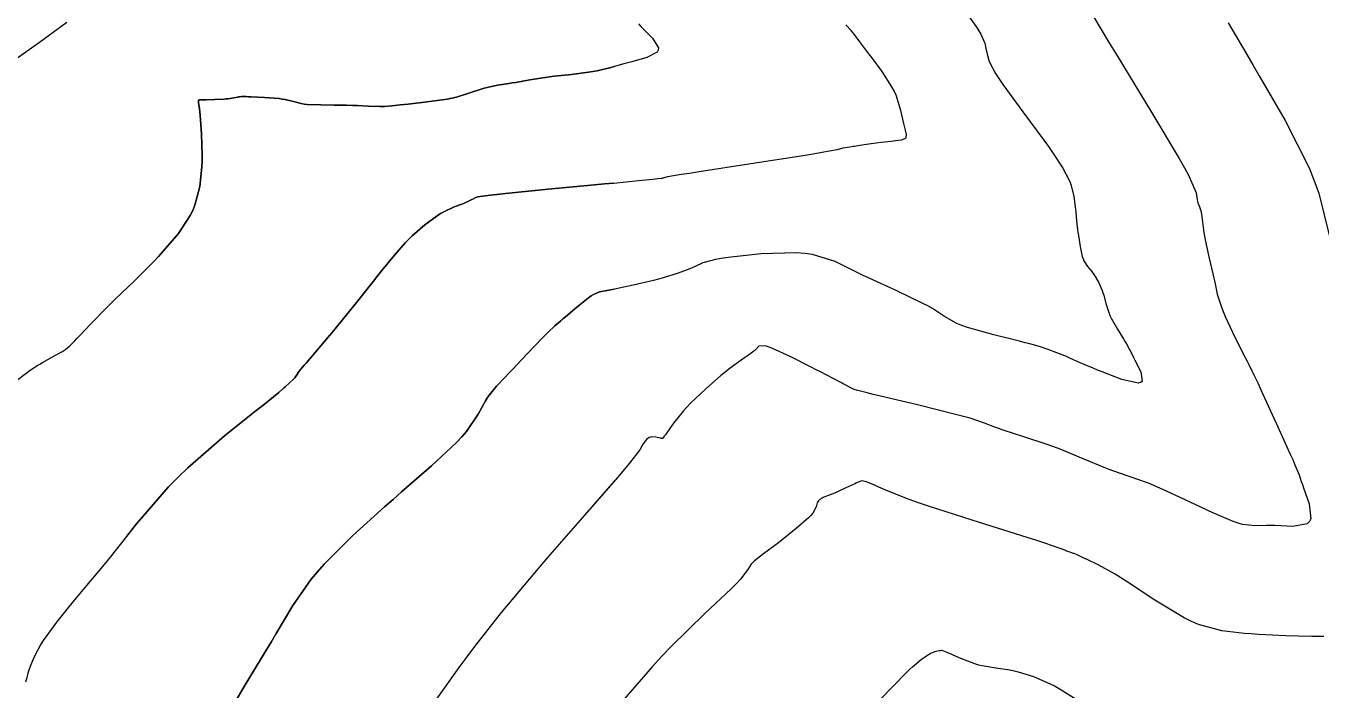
# Model space of a CAD drawing. Header units: metres. Extents: x 837477 to 838477, y 1189014 to 1191014.
# Drawn here: x 837814.6 to 837947.4, y 1189568 to 1189636.1 of the extents above; entities that cross this region are included whole.
import ezdxf

# ---------------------------------------------------------------- set-up
doc = ezdxf.new("R2010")
doc.units = ezdxf.units.M
doc.header["$LTSCALE"] = 0.3
doc.layers.add('COTAS 10', color=1, linetype='Continuous')

msp = doc.modelspace()

# ---------------------------------------------------------------- linework, layer by layer
at = {"layer": 'COTAS 10'}
for points, elevation in [([(837910.916, 1189637.607), (837912.076, 1189635.96), (837912.31, 1189635.585), (837912.507, 1189635.245), (837912.907, 1189634.307), (837913.071, 1189633.592), (837913.119, 1189633.392), (837913.169, 1189633.191), (837913.359, 1189632.458), (837914.009, 1189631.214), (837914.348, 1189630.691), (837914.756, 1189630.091), (837916.807, 1189627.277), (837918.961, 1189624.375), (837919.434, 1189623.719), (837919.855, 1189623.126), (837920.931, 1189621.52), (837921.546, 1189620.348), (837921.676, 1189620.031), (837921.788, 1189619.716), (837922.047, 1189618.603), (837922.179, 1189617.554), (837922.211, 1189617.28), (837922.241, 1189617.012), (837922.333, 1189616.105), (837922.434, 1189615.178), (837922.47, 1189614.898), (837922.509, 1189614.608), (837922.678, 1189613.477), (837922.914, 1189612.434), (837922.995, 1189612.199), (837923.083, 1189611.989), (837923.459, 1189611.423), (837923.883, 1189610.924), (837924.002, 1189610.755), (837924.122, 1189610.573), (837924.559, 1189609.804), (837924.947, 1189608.949), (837925.035, 1189608.712), (837925.116, 1189608.475), (837925.338, 1189607.619), (837925.623, 1189606.694), (837925.744, 1189606.414), (837925.882, 1189606.123), (837926.53, 1189604.985), (837927.183, 1189603.935), (837927.324, 1189603.7), (837927.448, 1189603.488), (837927.753, 1189602.925), (837928.049, 1189602.322), (837928.167, 1189602.085), (837928.302, 1189601.819), (837928.919, 1189600.605), (837929.059, 1189599.632), (837928.893, 1189599.516), (837928.638, 1189599.468), (837926.977, 1189599.851), (837924.955, 1189600.612), (837924.473, 1189600.802), (837924.024, 1189600.982), (837922.682, 1189601.559), (837921.635, 1189602.031), (837921.371, 1189602.146), (837921.118, 1189602.254), (837920.302, 1189602.586), (837919.591, 1189602.854), (837919.405, 1189602.92), (837919.224, 1189602.984), (837918.61, 1189603.188), (837917.522, 1189603.487), (837917.042, 1189603.611), (837916.485, 1189603.753), (837913.828, 1189604.412), (837911.131, 1189605.17), (837910.548, 1189605.374), (837910.038, 1189605.575), (837908.787, 1189606.282), (837907.559, 1189607.104), (837907.062, 1189607.38), (837906.498, 1189607.675), (837903.893, 1189608.913), (837901.068, 1189610.21), (837900.364, 1189610.542), (837899.696, 1189610.862), (837897.565, 1189611.924), (837895.24, 1189612.644), (837894.448, 1189612.749), (837893.592, 1189612.814), (837889.966, 1189612.709), (837886.589, 1189612.343), (837885.89, 1189612.244), (837885.294, 1189612.145), (837883.995, 1189611.795), (837883.224, 1189611.423), (837882.961, 1189611.31), (837882.676, 1189611.193), (837881.469, 1189610.736), (837879.942, 1189610.252), (837879.456, 1189610.119), (837878.942, 1189609.986), (837876.857, 1189609.507), (837874.948, 1189609.112), (837874.546, 1189609.032), (837874.198, 1189608.965), (837873.398, 1189608.829), (837872.774, 1189608.557), (837872.538, 1189608.404), (837872.275, 1189608.219), (837871.094, 1189607.269), (837869.919, 1189606.263), (837869.66, 1189606.042), (837869.428, 1189605.846), (837868.83, 1189605.346), (837868.148, 1189604.704), (837867.865, 1189604.419), (837867.54, 1189604.086), (837866.025, 1189602.495), (837864.45, 1189600.83), (837864.089, 1189600.451), (837863.759, 1189600.106), (837862.835, 1189599.158), (837862.113, 1189598.278), (837861.911, 1189597.977), (837861.707, 1189597.651), (837860.962, 1189596.268), (837859.767, 1189594.518), (837859.281, 1189593.961), (837858.727, 1189593.372), (837856.162, 1189590.986), (837853.099, 1189588.313), (837852.231, 1189587.544), (837851.355, 1189586.763), (837848.117, 1189583.838), (837845.167, 1189580.91), (837844.473, 1189580.126), (837843.831, 1189579.355), (837841.955, 1189576.667), (837840.258, 1189573.802), (837839.73, 1189572.919), (837839.176, 1189571.997), (837836.964, 1189568.342), (837834.98, 1189564.941)], 1770), ([(837818.775, 1189636.448), (837817.886, 1189635.783), (837816.509, 1189634.771), (837815.989, 1189634.396), (837815.408, 1189633.979), (837812.805, 1189632.131)], 1740), ([(837877.412, 1189636.309), (837877.62, 1189636.081), (837877.848, 1189635.837), (837878.848, 1189634.823), (837879.446, 1189633.839), (837879.422, 1189633.614), (837879.316, 1189633.409), (837878.247, 1189632.841), (837876.704, 1189632.42), (837876.298, 1189632.308), (837875.902, 1189632.199), (837874.55, 1189631.822), (837873.151, 1189631.494), (837872.725, 1189631.416), (837872.282, 1189631.343), (837870.544, 1189631.125), (837868.761, 1189630.925), (837868.291, 1189630.864), (837867.83, 1189630.801), (837866.248, 1189630.55), (837864.821, 1189630.304), (837864.457, 1189630.243), (837864.107, 1189630.186), (837862.959, 1189630.008), (837861.878, 1189629.791), (837861.572, 1189629.709), (837861.261, 1189629.618), (837860.114, 1189629.213), (837858.729, 1189628.788), (837858.269, 1189628.685), (837857.775, 1189628.588), (837855.718, 1189628.292), (837853.781, 1189628.074), (837853.364, 1189628.027), (837852.998, 1189627.985), (837852.105, 1189627.881), (837851.403, 1189627.838), (837851.156, 1189627.834), (837850.887, 1189627.835), (837849.727, 1189627.867), (837848.583, 1189627.914), (837848.324, 1189627.923), (837848.089, 1189627.932), (837847.452, 1189627.95), (837846.761, 1189627.961), (837846.493, 1189627.964), (837846.192, 1189627.968), (837844.828, 1189627.983), (837843.435, 1189628.045), (837843.116, 1189628.079), (837842.825, 1189628.12), (837842.014, 1189628.326), (837841.183, 1189628.545), (837840.879, 1189628.593), (837840.544, 1189628.637), (837839.067, 1189628.751), (837837.68, 1189628.816), (837837.401, 1189628.829), (837837.168, 1189628.838), (837836.707, 1189628.853), (837836.485, 1189628.83), (837836.402, 1189628.817), (837836.311, 1189628.8), (837835.906, 1189628.713), (837835.324, 1189628.619), (837835.121, 1189628.599), (837834.9, 1189628.58), (837833.952, 1189628.533), (837833.064, 1189628.51), (837832.882, 1189628.507), (837832.727, 1189628.506), (837832.398, 1189628.515), (837832.291, 1189628.483), (837832.276, 1189628.456), (837832.268, 1189628.422), (837832.292, 1189628.233), (837832.379, 1189627.595), (837832.411, 1189627.277), (837832.445, 1189626.898), (837832.596, 1189625.022), (837832.676, 1189622.809), (837832.665, 1189622.219), (837832.64, 1189621.638), (837832.431, 1189619.622), (837831.911, 1189617.697), (837831.689, 1189617.174), (837831.434, 1189616.656), (837830.233, 1189614.821), (837828.678, 1189612.977), (837828.2, 1189612.453), (837827.701, 1189611.924), (837825.726, 1189609.963), (837824.923, 1189609.192)], 1750), ([(837923.998, 1189637.171), (837925.718, 1189634.289), (837926.342, 1189633.256), (837927.031, 1189632.121), (837930.054, 1189627.171), (837932.843, 1189622.498), (837933.384, 1189621.537), (837933.825, 1189620.721), (837934.584, 1189618.979), (837934.701, 1189618.273), (837934.738, 1189618.111), (837934.776, 1189617.963), (837934.93, 1189617.55), (837935.075, 1189617.119), (837935.108, 1189616.961), (837935.139, 1189616.785), (837935.223, 1189616.009), (837935.365, 1189614.918), (837935.432, 1189614.544), (837935.511, 1189614.139), (837935.894, 1189612.415), (837936.307, 1189610.658), (837936.404, 1189610.231), (837936.494, 1189609.83), (837936.757, 1189608.598), (837937.17, 1189607.264), (837937.354, 1189606.799), (837937.57, 1189606.292), (837938.601, 1189604.117), (837939.611, 1189602.106), (837939.813, 1189601.703), (837939.98, 1189601.368), (837940.305, 1189600.71), (837940.401, 1189600.513), (837940.424, 1189600.467), (837940.446, 1189600.424), (837940.515, 1189600.301), (837940.902, 1189599.482), (837941.125, 1189599.002), (837941.397, 1189598.411), (837942.799, 1189595.36), (837944.21, 1189592.252), (837944.489, 1189591.626), (837944.719, 1189591.101), (837945.147, 1189590.052), (837945.373, 1189589.361), (837945.477, 1189589.062), (837945.598, 1189588.716), (837946.185, 1189587.08), (837946.353, 1189585.546), (837946.21, 1189585.264), (837945.986, 1189585.045), (837944.492, 1189584.769), (837942.666, 1189584.855), (837942.231, 1189584.863), (837941.828, 1189584.865), (837940.63, 1189584.815), (837939.35, 1189584.968), (837938.896, 1189585.098), (837938.398, 1189585.265), (837936.237, 1189586.183), (837933.972, 1189587.256), (837933.409, 1189587.521), (837932.873, 1189587.772), (837931.168, 1189588.563), (837929.697, 1189589.197), (837929.308, 1189589.35), (837928.928, 1189589.493), (837927.623, 1189589.926), (837926.155, 1189590.423), (837925.671, 1189590.607), (837925.155, 1189590.809), (837923.013, 1189591.705), (837920.64, 1189592.676), (837919.979, 1189592.926), (837919.315, 1189593.168), (837916.902, 1189593.973), (837914.812, 1189594.643), (837914.352, 1189594.8), (837913.944, 1189594.945), (837912.898, 1189595.365), (837911.413, 1189595.856), (837910.727, 1189596.045), (837909.923, 1189596.258), (837906.026, 1189597.221), (837902.224, 1189598.132), (837901.479, 1189598.312), (837900.868, 1189598.461), (837899.771, 1189598.736), (837899.531, 1189598.822), (837899.459, 1189598.852), (837899.385, 1189598.884), (837899.098, 1189599.018), (837898.649, 1189599.248), (837898.473, 1189599.341), (837898.274, 1189599.445), (837897.368, 1189599.926), (837896.062, 1189600.609), (837895.61, 1189600.841), (837895.12, 1189601.091), (837893.024, 1189602.151), (837891.09, 1189603.036), (837890.701, 1189603.176), (837890.376, 1189603.272), (837889.732, 1189603.238), (837889.317, 1189602.819), (837889.137, 1189602.671), (837888.929, 1189602.509), (837887.939, 1189601.811), (837886.659, 1189600.879), (837886.269, 1189600.57), (837885.862, 1189600.239), (837884.26, 1189598.86), (837882.72, 1189597.396), (837882.352, 1189597.011), (837882.01, 1189596.635), (837880.986, 1189595.351), (837880.293, 1189594.364), (837880.16, 1189594.176), (837880.051, 1189594.024), (837879.872, 1189593.78), (837879.759, 1189593.797), (837879.693, 1189593.81), (837879.611, 1189593.826), (837879.193, 1189593.914), (837878.728, 1189593.948), (837878.618, 1189593.93), (837878.515, 1189593.9), (837878.211, 1189593.694), (837877.954, 1189593.358), (837877.88, 1189593.246), (837877.806, 1189593.126), (837877.53, 1189592.623), (837876.496, 1189591.263), (837875.944, 1189590.602), (837875.277, 1189589.818), (837871.905, 1189585.957), (837868.079, 1189581.582), (837867.126, 1189580.473), (837866.218, 1189579.409), (837863.32, 1189575.937), (837860.597, 1189572.467), (837859.8, 1189571.405), (837858.985, 1189570.299), (837855.882, 1189565.937)], 1780), ([(837937.884, 1189636.396), (837939.785, 1189633.145), (837940.397, 1189632.094), (837941.046, 1189630.977), (837943.702, 1189626.396), (837946.165, 1189621.522), (837946.692, 1189620.22), (837947.153, 1189618.939), (837948.26, 1189614.486)], 1790), ([(837824.923, 1189583.775), (837825.93, 1189585.033), (837829.223, 1189588.816), (837830.191, 1189589.806), (837831.183, 1189590.773), (837834.967, 1189594.06), (837838.215, 1189596.647), (837838.869, 1189597.172), (837839.417, 1189597.614), (837840.509, 1189598.518), (837840.92, 1189598.889), (837841.038, 1189598.994), (837841.158, 1189599.1), (837841.608, 1189599.491), (837841.998, 1189599.845), (837842.08, 1189599.927), (837842.152, 1189600.002), (837842.317, 1189600.216), (837842.421, 1189600.392), (837842.453, 1189600.444), (837842.487, 1189600.496), (837842.621, 1189600.694), (837842.959, 1189601.11), (837843.12, 1189601.3), (837843.311, 1189601.522), (837844.249, 1189602.594), (837845.564, 1189604.136), (837845.993, 1189604.655), (837846.451, 1189605.213), (837848.341, 1189607.559), (837850.222, 1189609.917), (837850.674, 1189610.483), (837851.097, 1189611.01), (837852.375, 1189612.599), (837853.513, 1189613.889), (837853.846, 1189614.228), (837854.187, 1189614.559), (837855.488, 1189615.691), (837856.775, 1189616.632), (837857.108, 1189616.842), (837857.43, 1189617.031), (837858.511, 1189617.535), (837859.392, 1189617.864), (837859.589, 1189617.943), (837859.765, 1189618.017), (837860.232, 1189618.243), (837860.544, 1189618.411), (837860.623, 1189618.45), (837860.698, 1189618.485), (837860.943, 1189618.581), (837862.184, 1189618.742), (837862.888, 1189618.817), (837863.749, 1189618.905), (837868.157, 1189619.337), (837872.877, 1189619.79), (837873.933, 1189619.892), (837874.881, 1189619.983), (837877.401, 1189620.229), (837878.868, 1189620.376), (837879.152, 1189620.405), (837879.384, 1189620.43), (837879.78, 1189620.477), (837879.837, 1189620.492), (837879.873, 1189620.502), (837879.946, 1189620.522), (837880.025, 1189620.544), (837880.069, 1189620.556), (837880.151, 1189620.579), (837880.27, 1189620.613), (837880.299, 1189620.621), (837880.414, 1189620.652), (837881.795, 1189620.876), (837882.622, 1189621.005), (837883.642, 1189621.165), (837888.933, 1189621.983), (837894.273, 1189622.818), (837895.324, 1189622.987), (837896.191, 1189623.129), (837897.777, 1189623.42), (837898.168, 1189623.525), (837898.28, 1189623.551), (837898.395, 1189623.575), (837898.826, 1189623.652), (837899.292, 1189623.724), (837899.428, 1189623.746), (837899.569, 1189623.769), (837900.104, 1189623.858), (837900.779, 1189623.961), (837901.007, 1189623.993), (837901.254, 1189624.027), (837902.292, 1189624.159), (837903.316, 1189624.285), (837903.553, 1189624.314), (837903.77, 1189624.341), (837904.387, 1189624.416), (837904.758, 1189624.535), (837904.821, 1189624.588), (837904.866, 1189624.651), (837904.883, 1189624.953), (837904.737, 1189625.55), (837904.68, 1189625.799), (837904.615, 1189626.084), (837904.32, 1189627.416), (837903.814, 1189628.983), (837903.617, 1189629.417), (837903.395, 1189629.85), (837902.386, 1189631.415), (837901.324, 1189632.836), (837901.068, 1189633.178), (837900.83, 1189633.499), (837900.107, 1189634.475), (837899.515, 1189635.247), (837899.358, 1189635.44), (837899.205, 1189635.624), (837898.68, 1189636.21)], 1760), ([(837813.357, 1189599.526), (837814.874, 1189600.701), (837815.74, 1189601.258), (837816.001, 1189601.415), (837816.272, 1189601.573), (837817.329, 1189602.155), (837818.28, 1189602.685), (837818.485, 1189602.812), (837818.664, 1189602.929), (837819.099, 1189603.279), (837819.59, 1189603.801), (837819.805, 1189604.027), (837820.054, 1189604.289), (837821.236, 1189605.53), (837822.78, 1189607.106), (837823.256, 1189607.579), (837823.753, 1189608.067), (837825.726, 1189609.963), (837827.701, 1189611.924), (837828.2, 1189612.453), (837828.678, 1189612.977), (837830.233, 1189614.821), (837831.434, 1189616.656), (837831.689, 1189617.174), (837831.911, 1189617.697), (837832.431, 1189619.622), (837832.64, 1189621.638), (837832.665, 1189622.219), (837832.676, 1189622.809), (837832.596, 1189625.022), (837832.445, 1189626.898), (837832.411, 1189627.277), (837832.379, 1189627.595), (837832.292, 1189628.233), (837832.268, 1189628.422), (837832.276, 1189628.456), (837832.291, 1189628.483), (837832.398, 1189628.515), (837832.727, 1189628.506), (837832.882, 1189628.507), (837833.064, 1189628.51), (837833.952, 1189628.533), (837834.9, 1189628.58), (837835.121, 1189628.599), (837835.324, 1189628.619), (837835.906, 1189628.713), (837836.311, 1189628.8), (837836.402, 1189628.817), (837836.485, 1189628.83), (837836.707, 1189628.853), (837837.168, 1189628.838), (837837.401, 1189628.829), (837837.68, 1189628.816), (837839.067, 1189628.751), (837840.544, 1189628.637), (837840.879, 1189628.593), (837841.183, 1189628.545), (837842.014, 1189628.326), (837842.825, 1189628.12), (837843.116, 1189628.079), (837843.435, 1189628.045), (837844.828, 1189627.983), (837846.192, 1189627.968), (837846.493, 1189627.964), (837846.761, 1189627.961), (837847.452, 1189627.95), (837848.089, 1189627.932), (837848.324, 1189627.923), (837848.583, 1189627.914), (837849.727, 1189627.867), (837850.887, 1189627.835), (837851.156, 1189627.834), (837851.403, 1189627.838), (837852.105, 1189627.881), (837852.998, 1189627.985), (837853.364, 1189628.027), (837853.781, 1189628.074), (837855.718, 1189628.292), (837857.775, 1189628.588), (837858.269, 1189628.685), (837858.729, 1189628.788), (837860.114, 1189629.213), (837861.261, 1189629.618), (837861.572, 1189629.709), (837861.878, 1189629.791), (837862.959, 1189630.008), (837864.107, 1189630.186), (837864.457, 1189630.243), (837864.821, 1189630.304), (837866.248, 1189630.55), (837867.83, 1189630.801), (837868.291, 1189630.864), (837868.761, 1189630.925), (837870.544, 1189631.125), (837872.282, 1189631.343), (837872.725, 1189631.416), (837873.151, 1189631.494), (837874.55, 1189631.822), (837874.923, 1189631.926)], 1750), ([(837874.923, 1189619.987), (837874.881, 1189619.983), (837873.933, 1189619.892), (837872.877, 1189619.79), (837868.157, 1189619.337), (837863.749, 1189618.905), (837862.888, 1189618.817), (837862.184, 1189618.742), (837860.943, 1189618.581), (837860.698, 1189618.485), (837860.623, 1189618.45), (837860.544, 1189618.411), (837860.232, 1189618.243), (837859.765, 1189618.017), (837859.589, 1189617.943), (837859.392, 1189617.864), (837858.511, 1189617.535), (837857.43, 1189617.031), (837857.108, 1189616.842), (837856.775, 1189616.632), (837855.488, 1189615.691), (837854.187, 1189614.559), (837853.846, 1189614.228), (837853.513, 1189613.889), (837852.375, 1189612.599), (837851.097, 1189611.01), (837850.674, 1189610.483), (837850.222, 1189609.917), (837848.341, 1189607.559), (837846.451, 1189605.213), (837845.993, 1189604.655), (837845.564, 1189604.136), (837844.249, 1189602.594), (837843.311, 1189601.522), (837843.12, 1189601.3), (837842.959, 1189601.11), (837842.621, 1189600.694), (837842.487, 1189600.496), (837842.453, 1189600.444), (837842.421, 1189600.392), (837842.317, 1189600.216), (837842.152, 1189600.002), (837842.08, 1189599.927), (837841.998, 1189599.845), (837841.608, 1189599.491), (837841.158, 1189599.1), (837841.038, 1189598.994), (837840.92, 1189598.889), (837840.509, 1189598.518), (837839.417, 1189597.614), (837838.869, 1189597.172), (837838.215, 1189596.647), (837834.967, 1189594.06), (837831.183, 1189590.773), (837830.191, 1189589.806), (837829.223, 1189588.816), (837825.93, 1189585.033), (837823.21, 1189581.633), (837822.604, 1189580.883), (837822.062, 1189580.216), (837820.635, 1189578.498), (837819.574, 1189577.241), (837819.262, 1189576.864), (837818.944, 1189576.475), (837817.73, 1189574.966), (837816.615, 1189573.462), (837816.359, 1189573.076), (837816.126, 1189572.704), (837815.473, 1189571.47), (837815.063, 1189570.501), (837814.983, 1189570.296), (837814.917, 1189570.119), (837814.8, 1189569.708), (837814.689, 1189569.25), (837814.626, 1189569.043), (837814.551, 1189568.802)], 1760), ([(837834.98, 1189564.941), (837836.964, 1189568.342), (837839.176, 1189571.997), (837839.73, 1189572.919), (837840.258, 1189573.802), (837841.955, 1189576.667), (837843.831, 1189579.355), (837844.473, 1189580.126), (837845.167, 1189580.91), (837848.117, 1189583.838), (837851.355, 1189586.763), (837852.231, 1189587.544), (837853.099, 1189588.313), (837856.162, 1189590.986), (837858.727, 1189593.372), (837859.281, 1189593.961), (837859.767, 1189594.518), (837860.962, 1189596.268), (837861.707, 1189597.651), (837861.911, 1189597.977), (837862.113, 1189598.278), (837862.835, 1189599.158), (837863.759, 1189600.106), (837864.089, 1189600.451), (837864.45, 1189600.83), (837866.025, 1189602.495), (837867.54, 1189604.086), (837867.865, 1189604.419), (837868.148, 1189604.704), (837868.83, 1189605.346), (837869.428, 1189605.846), (837869.66, 1189606.042), (837869.919, 1189606.263), (837871.094, 1189607.269), (837872.275, 1189608.219), (837872.538, 1189608.404), (837872.774, 1189608.557), (837873.398, 1189608.829), (837874.198, 1189608.965), (837874.546, 1189609.032), (837874.923, 1189609.107)], 1770), ([(837874.923, 1189589.413), (837871.905, 1189585.957), (837868.079, 1189581.582), (837867.126, 1189580.473), (837866.218, 1189579.409), (837863.32, 1189575.937), (837860.597, 1189572.467), (837859.8, 1189571.405), (837858.985, 1189570.299), (837855.882, 1189565.937)], 1780), ([(837947.67, 1189573.485), (837947.074, 1189573.489), (837946.436, 1189573.496), (837943.768, 1189573.559), (837940.968, 1189573.69), (837940.246, 1189573.741), (837939.548, 1189573.798), (837937.217, 1189574.055), (837934.84, 1189574.721), (837934.112, 1189575.035), (837933.353, 1189575.406), (837930.36, 1189577.217), (837927.527, 1189579.096), (837926.87, 1189579.511), (837926.268, 1189579.879), (837924.553, 1189580.825), (837923.398, 1189581.374), (837923.149, 1189581.491), (837922.931, 1189581.594), (837922.402, 1189581.842), (837922.085, 1189581.978), (837922.002, 1189582.011), (837921.92, 1189582.042), (837921.64, 1189582.135), (837921.324, 1189582.242), (837921.22, 1189582.281), (837921.109, 1189582.325), (837920.648, 1189582.517), (837919.07, 1189583.057), (837918.255, 1189583.319), (837917.276, 1189583.63), (837912.373, 1189585.16), (837907.25, 1189586.8), (837906.132, 1189587.181), (837905.145, 1189587.528), (837902.663, 1189588.518), (837901.31, 1189589.134), (837901.034, 1189589.247), (837900.801, 1189589.335), (837900.314, 1189589.444), (837899.936, 1189589.3), (837899.771, 1189589.228), (837899.58, 1189589.143), (837898.673, 1189588.722), (837897.728, 1189588.284), (837897.513, 1189588.189), (837897.318, 1189588.105), (837896.785, 1189587.894), (837896.42, 1189587.756), (837896.332, 1189587.719), (837896.25, 1189587.681), (837896, 1189587.545), (837895.814, 1189587.343), (837895.771, 1189587.264), (837895.733, 1189587.174), (837895.629, 1189586.763), (837895.266, 1189586.133), (837895.065, 1189585.904), (837894.82, 1189585.652), (837893.569, 1189584.545), (837892.121, 1189583.382), (837891.75, 1189583.094), (837891.394, 1189582.821), (837890.217, 1189581.958), (837889.311, 1189581.243), (837889.125, 1189581.064), (837888.967, 1189580.893), (837888.631, 1189580.34), (837887.861, 1189579.347), (837887.43, 1189578.898), (837886.904, 1189578.374), (837884.218, 1189575.851), (837880.795, 1189572.505), (837879.804, 1189571.463), (837878.796, 1189570.369), (837875, 1189566)], 1790), ([(837902.207, 1189567.05), (837903.527, 1189568.383), (837904.877, 1189569.782), (837905.202, 1189570.098), (837905.506, 1189570.384), (837906.429, 1189571.157), (837907.134, 1189571.631), (837907.301, 1189571.728), (837907.456, 1189571.81), (837907.912, 1189571.981), (837908.231, 1189572.039), (837908.299, 1189572.05), (837908.358, 1189572.059), (837908.498, 1189572.071), (837908.846, 1189571.943), (837909.036, 1189571.863), (837909.267, 1189571.764), (837910.438, 1189571.247), (837911.867, 1189570.707), (837912.26, 1189570.594), (837912.651, 1189570.497), (837914.056, 1189570.277), (837915.499, 1189570.068), (837915.914, 1189569.977), (837916.337, 1189569.873), (837917.92, 1189569.378), (837919.623, 1189568.638), (837920.121, 1189568.379), (837920.63, 1189568.096), (837922.564, 1189566.879)], 1800)]:
    msp.add_lwpolyline(points, dxfattribs=dict(at, elevation=elevation))

doc.saveas('drawing.dxf')
